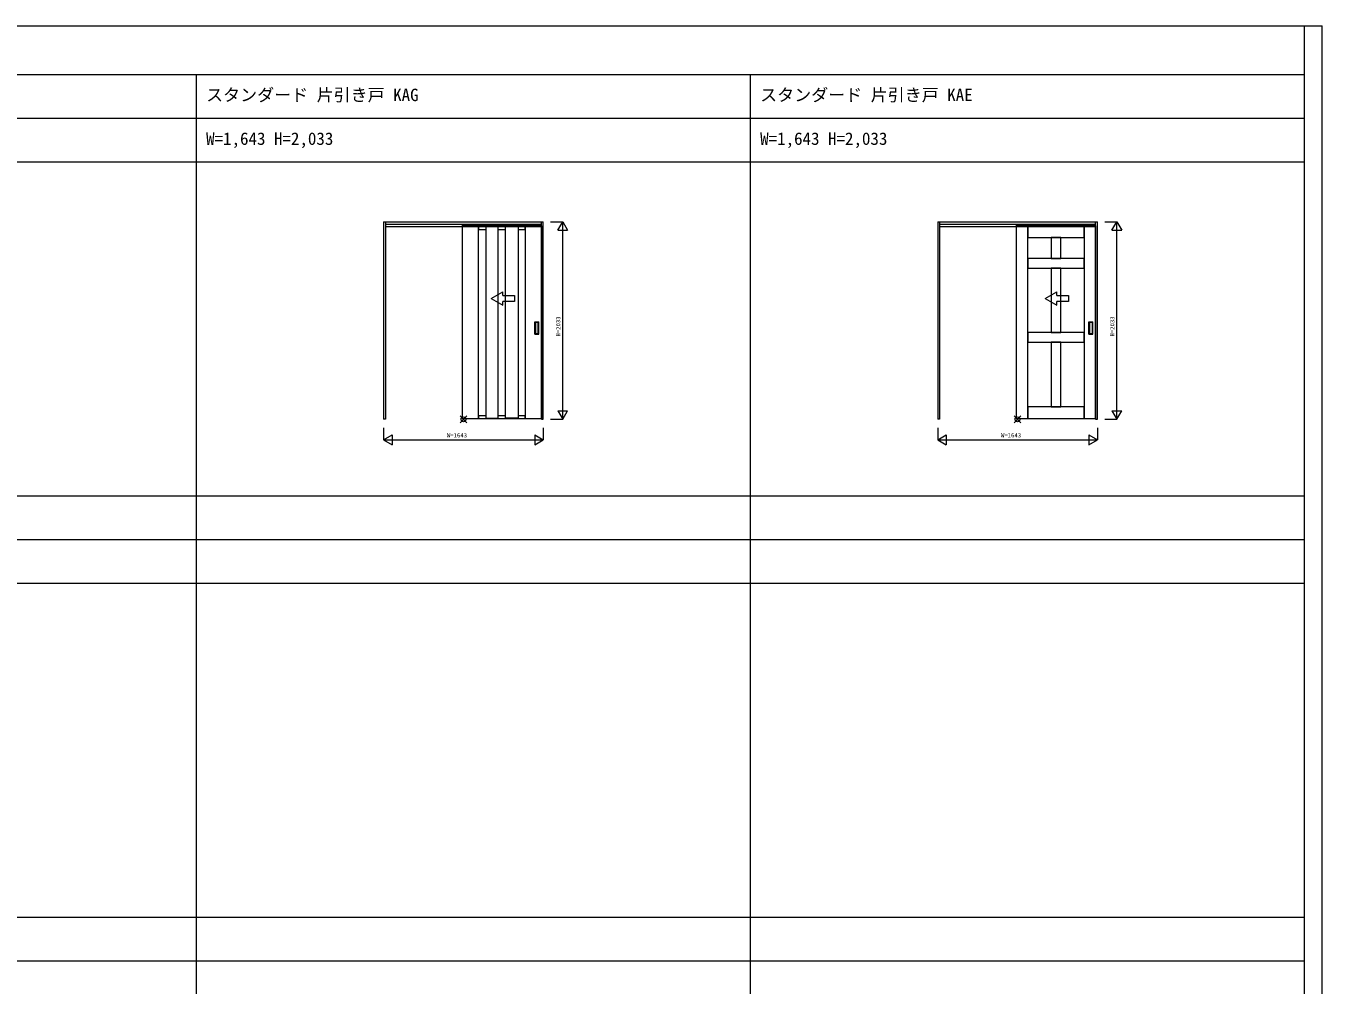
# Model space of a CAD drawing. Units: millimetres, scale not verified. Extents: x -14341 to 14341, y -10000 to 10000.
# Drawn here: x 1006 to 14341, y 130 to 10000 of the extents above; entities that cross this region are included whole.
import ezdxf
from ezdxf.enums import TextEntityAlignment as Align

# ---------------------------------------------------------------- set-up
doc = ezdxf.new("R2010")
doc.units = ezdxf.units.MM
doc.header["$LTSCALE"] = 50
doc.layers.add('0-0_0', color=7, linetype='Continuous')
for name, color, linetype, lineweight in [('0-1_YKK_F1', 7, 'Continuous', 18), ('0-2_YKK_A1', 4, 'Continuous', 18), ('0-3_YKK_N1', 2, 'Continuous', 18), ('0-6_YKK_IN', 1, 'Continuous', 18)]:
    doc.layers.add(name, color=color, linetype=linetype, lineweight=lineweight)
doc.styles.add('ＭＳ ゴシック', font='')
doc.styles.get('ＭＳ ゴシック').set_extended_font_data('MS Gothic')

msp = doc.modelspace()

# ---------------------------------------------------------------- linework, layer by layer
at = {"layer": '0-1_YKK_F1'}
for p, q in [((-14340.51, 10000), (14340.51, 10000)), ((14159.49, -10000), (14159.49, 10000)), ((14340.51, -10000), (14340.51, 10000)), ((-14340.51, 9500), (14159.49, 9500)), ((2759.49, -10000), (2759.49, 9500)), ((8459.49, -10000), (8459.49, 9500)), ((-14340.51, 9050), (14159.49, 9050)), ((-14340.51, 8600), (14159.49, 8600)), ((-14340.51, 5165), (14159.49, 5165)), ((-14340.51, 4715), (14159.49, 4715)), ((-14340.51, 4265), (14159.49, 4265)), ((-14340.51, 830), (14159.49, 830)), ((-14340.51, 380), (14159.49, 380))]:
    msp.add_line(p, q, dxfattribs=at)
at = {"layer": '0-2_YKK_A1'}
for p, q in [((4685.99, 7985.5), (6328.99, 7985.5)), ((4685.99, 7985.5), (4685.99, 5952.5)), ((4705.99, 7961.5), (6308.99, 7961.5)), ((4705.99, 7934.5), (6308.99, 7934.5)), ((5492.49, 7961.5), (5492.49, 7941.5)), ((5865.83, 7905.5), (5939.16, 7905.5)), ((6308.99, 5952.5), (6308.99, 7985.5)), ((10385.99, 7985.5), (12028.99, 7985.5)), ((10385.99, 7985.5), (10385.99, 5952.5)), ((10405.99, 7961.5), (12008.99, 7961.5)), ((10405.99, 7934.5), (12008.99, 7934.5)), ((11192.49, 7961.5), (11192.49, 7941.5)), ((12008.99, 5952.5), (12008.99, 7985.5)), ((5791.99, 7195.91), (5911.99, 7265.19)), ((5911.99, 7225.91), (5911.99, 7265.19)), ((11491.99, 7195.91), (11611.99, 7265.19)), ((11611.99, 7225.91), (11611.99, 7265.19)), ((5791.99, 7195.91), (5911.99, 7126.63)), ((5911.99, 7126.63), (5911.99, 7165.91)), ((11491.99, 7195.91), (11611.99, 7126.63)), ((11611.99, 7126.63), (11611.99, 7165.91)), ((6241.49, 6827.5), (6241.49, 6955.5)), ((6242.49, 6956.5), (6282.49, 6956.5)), ((6247.49, 6945.5), (6247.49, 6837.5)), ((6276.49, 6946.5), (6248.49, 6946.5)), ((6277.49, 6837.5), (6277.49, 6945.5)), ((6283.49, 6827.5), (6283.49, 6955.5)), ((11941.49, 6827.5), (11941.49, 6955.5)), ((11942.49, 6956.5), (11982.49, 6956.5)), ((11947.49, 6945.5), (11947.49, 6837.5)), ((11976.49, 6946.5), (11948.49, 6946.5)), ((11977.49, 6837.5), (11977.49, 6945.5)), ((11983.49, 6827.5), (11983.49, 6955.5)), ((6242.49, 6826.5), (6282.49, 6826.5)), ((6248.49, 6836.5), (6276.49, 6836.5)), ((11942.49, 6826.5), (11982.49, 6826.5)), ((11948.49, 6836.5), (11976.49, 6836.5)), ((5939.16, 5988.5), (5865.83, 5988.5))]:
    msp.add_line(p, q, dxfattribs=at)
for points in [[(4705.99, 7985.5), (4705.99, 5952.5), (4685.99, 5952.5)], [(6069.16, 7905.5), (6142.49, 7905.5), (6142.49, 7941.5), (5662.49, 7941.5), (5662.49, 7905.5), (5735.83, 7905.5)], [(6308.99, 5952.5), (6328.99, 5952.5), (6328.99, 7985.5)], [(10405.99, 7985.5), (10405.99, 5952.5), (10385.99, 5952.5)], [(12008.99, 5952.5), (12028.99, 5952.5), (12028.99, 7985.5)], [(5911.99, 7225.91), (6032.99, 7225.91), (6032.99, 7165.91), (5911.99, 7165.91)], [(11611.99, 7225.91), (11732.99, 7225.91), (11732.99, 7165.91), (11611.99, 7165.91)], [(5735.83, 5988.5), (5662.49, 5988.5), (5662.49, 5961.5), (6142.49, 5961.5), (6142.49, 5988.5), (6069.16, 5988.5)]]:
    msp.add_lwpolyline(points, dxfattribs=at)
for points in [[(5492.49, 5961.5), (5662.49, 5961.5), (5662.49, 7941.5), (5492.49, 7941.5)], [(5735.83, 5962.5), (5865.83, 5962.5), (5865.83, 7940.5), (5735.83, 7940.5)], [(6069.16, 5962.5), (5939.16, 5962.5), (5939.16, 7940.5), (6069.16, 7940.5)], [(6142.49, 5961.5), (6312.49, 5961.5), (6312.49, 7941.5), (6142.49, 7941.5)], [(11192.49, 5961.5), (11312.49, 5961.5), (11312.49, 7941.5), (11192.49, 7941.5)], [(11312.49, 7821.5), (11892.49, 7821.5), (11892.49, 7941.5), (11312.49, 7941.5)], [(11892.49, 5961.5), (12012.49, 5961.5), (12012.49, 7941.5), (11892.49, 7941.5)], [(11552.49, 7821.5), (11552.49, 7607.56), (11652.49, 7607.56), (11652.49, 7821.5)], [(11312.49, 7507.61), (11892.49, 7507.5), (11892.49, 7607.5), (11312.49, 7607.61)], [(11552.49, 7507.56), (11552.49, 6844.56), (11652.49, 6844.56), (11652.49, 7507.56)], [(11312.49, 6744.61), (11892.49, 6744.5), (11892.49, 6844.5), (11312.49, 6844.61)], [(11552.49, 6744.56), (11552.49, 6081.5), (11652.49, 6081.5), (11652.49, 6744.56)], [(11312.49, 5961.5), (11892.49, 5961.5), (11892.49, 6081.5), (11312.49, 6081.5)]]:
    msp.add_lwpolyline(points, close=True, dxfattribs=at)
for centre, start, end in [((6242.49, 6955.5), 90, 180), ((6248.49, 6945.5), 90, 180), ((6276.49, 6945.5), 360, 90), ((6282.49, 6955.5), 0, 90), ((11942.49, 6955.5), 90, 180), ((11948.49, 6945.5), 90, 180), ((11976.49, 6945.5), 360, 90), ((11982.49, 6955.5), 0, 90), ((6242.49, 6827.5), 180, 270), ((6248.49, 6837.5), 180, 270), ((6276.49, 6837.5), 270, 360), ((6282.49, 6827.5), 270, 0), ((11942.49, 6827.5), 180, 270), ((11948.49, 6837.5), 180, 270), ((11976.49, 6837.5), 270, 360), ((11982.49, 6827.5), 270, 0)]:
    msp.add_arc(centre, 1, start, end, dxfattribs=at)
at = {"layer": '0-3_YKK_N1'}
for p, q in [((6403.99, 7985.5), (6528.99, 7985.5)), ((6478.99, 7898.9), (6528.99, 7985.5)), ((6478.99, 7898.9), (6578.99, 7898.9)), ((6528.99, 5952.5), (6528.99, 7985.5)), ((6528.99, 7985.5), (6578.99, 7898.9)), ((12103.99, 7985.5), (12228.99, 7985.5)), ((12178.99, 7898.9), (12228.99, 7985.5)), ((12178.99, 7898.9), (12278.99, 7898.9)), ((12228.99, 5952.5), (12228.99, 7985.5)), ((12228.99, 7985.5), (12278.99, 7898.9)), ((6478.99, 6039.1), (6528.99, 5952.5)), ((6478.99, 6039.1), (6578.99, 6039.1)), ((6528.99, 5952.5), (6578.99, 6039.1)), ((12178.99, 6039.1), (12228.99, 5952.5)), ((12178.99, 6039.1), (12278.99, 6039.1)), ((12228.99, 5952.5), (12278.99, 6039.1)), ((6403.99, 5952.5), (6528.99, 5952.5)), ((12103.99, 5952.5), (12228.99, 5952.5)), ((4685.99, 5865.5), (4685.99, 5740.5)), ((4685.99, 5740.5), (4772.59, 5790.5)), ((4685.99, 5740.5), (6328.99, 5740.5)), ((4685.99, 5740.5), (4772.59, 5690.5)), ((4772.59, 5790.5), (4772.59, 5690.5)), ((6242.39, 5790.5), (6242.39, 5690.5)), ((6242.39, 5790.5), (6328.99, 5740.5)), ((6242.39, 5690.5), (6328.99, 5740.5)), ((6328.99, 5865.5), (6328.99, 5740.5)), ((10385.99, 5865.5), (10385.99, 5740.5)), ((10385.99, 5740.5), (10472.59, 5790.5)), ((10385.99, 5740.5), (12028.99, 5740.5)), ((10385.99, 5740.5), (10472.59, 5690.5)), ((10472.59, 5790.5), (10472.59, 5690.5)), ((11942.39, 5790.5), (11942.39, 5690.5)), ((11942.39, 5790.5), (12028.99, 5740.5)), ((11942.39, 5690.5), (12028.99, 5740.5)), ((12028.99, 5865.5), (12028.99, 5740.5))]:
    msp.add_line(p, q, dxfattribs=at)
at = {"layer": '0-6_YKK_IN'}
for p, q in [((5472.14, 5917.14), (5542.85, 5987.86)), ((5472.14, 5987.86), (5542.85, 5917.14)), ((11172.14, 5917.14), (11242.85, 5987.86)), ((11172.14, 5987.86), (11242.85, 5917.14))]:
    msp.add_line(p, q, dxfattribs=at)
for centre in [(5507.49, 5952.5), (11207.49, 5952.5)]:
    msp.add_circle(centre, 25, dxfattribs=at)

# ---------------------------------------------------------------- texts
at = {"layer": '0-0_0', "style": 'ＭＳ ゴシック'}
for s, p in [('スタンダード 片引き戸 KAG', (2859.49, 9187.5)), ('スタンダード 片引き戸 KAE', (8559.49, 9187.5)), ('W=1,643 H=2,033', (2859.49, 8737.5)), ('W=1,643 H=2,033', (8559.49, 8737.5))]:
    msp.add_text(s, height=128.3, dxfattribs=at).set_placement(p, align=Align.BOTTOM_LEFT)
at = {"layer": '0-3_YKK_N1', "color": 7, "style": 'ＭＳ ゴシック'}
for p in [(6516.99, 6804), (12216.99, 6804)]:
    msp.add_text('H=2033', height=43.99, rotation=90, dxfattribs=at).set_placement(p, align=Align.BOTTOM_LEFT)
for p in [(5337.49, 5752.5), (11037.49, 5752.5)]:
    msp.add_text('W=1643', height=43.99, dxfattribs=at).set_placement(p, align=Align.BOTTOM_LEFT)

doc.saveas('drawing.dxf')
